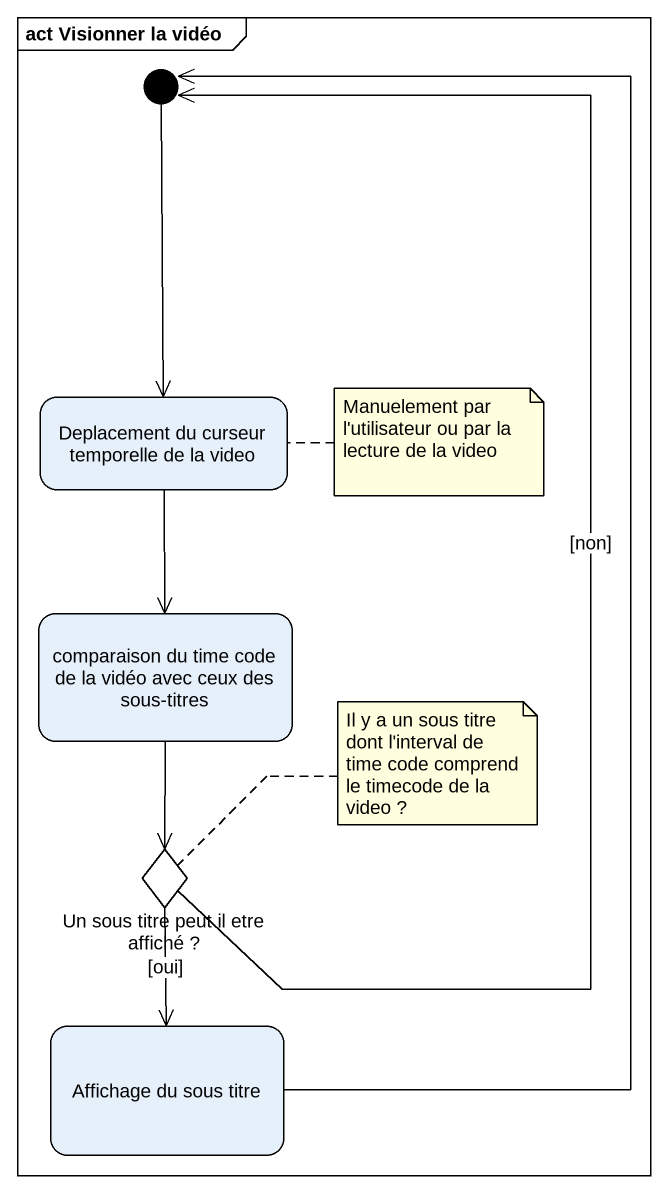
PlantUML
@startuml
mainframe act Visionner la vidéo
hide empty description
state initial1 <<start>>
state "Deplacement du curseur temporelle de la video" as Deplacement_du_curseur
state "comparaison du time code de la vidéo avec ceux des sous-titres" as comparaison_du_time_code_de
state "Un sous titre peut il etre affiché ?" as Un_sous_titre_peut_il_etre <<choice>>
state "Affichage du sous titre" as Affichage_du_sous_titre
initial1 --> Deplacement_du_curseur
Deplacement_du_curseur --> comparaison_du_time_code_de
comparaison_du_time_code_de --> Un_sous_titre_peut_il_etre
Un_sous_titre_peut_il_etre -up-> initial1 : [non]
Un_sous_titre_peut_il_etre --> Affichage_du_sous_titre : [oui]
Affichage_du_sous_titre -up-> initial1
note right of Deplacement_du_curseur : Manuelement par l'utilisateur ou par la lecture de la video
note right of Un_sous_titre_peut_il_etre : Il y a un sous titre dont l'interval de time code comprend le timecode de la video ?
@enduml
